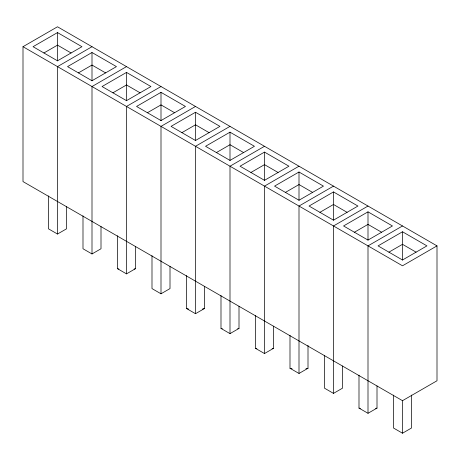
<?xml version="1.0" encoding="UTF-8"?>
<svg xmlns="http://www.w3.org/2000/svg" width="460" height="460" viewBox="0 0 460 460"><rect width="100%" height="100%" fill="white"/><g stroke="black" fill="none" stroke-linecap="round" stroke-linejoin="round"><path stroke-width="0.69" d="M23 46.701L57.5 26.783L437 245.881L437 380.765L402.5 400.683L23 181.585L23 46.701L402.5 265.799L437 245.881M57.5 32.585L33.051 46.701L57.5 60.818L81.949 46.701L57.5 32.585L57.5 60.927M43.918 52.975L57.5 45.132L71.081 52.975M92 46.701L57.5 66.619L57.5 234.036L48.495 228.838L48.495 195.902M92 52.503L67.551 66.619L92 80.736L116.449 66.619L92 52.503L92 80.845M78.418 72.893L92 65.05L105.581 72.893M126.5 66.619L92 86.537L92 253.954L82.995 248.756L82.995 215.82M126.5 72.421L102.051 86.537L126.5 100.654L150.949 86.537L126.5 72.421L126.5 100.763M112.918 92.811L126.5 84.968L140.082 92.811M161 86.537L126.5 106.455L126.5 273.873L117.495 268.674L117.495 235.738M161 92.339L136.551 106.455L161 120.572L185.449 106.455L161 92.339L161 120.687M147.418 112.729L161 104.886L174.581 112.729M195.5 106.455L161 126.373L161 293.79L151.995 288.592L151.995 255.656M195.5 112.257L171.051 126.373L195.5 140.49L219.949 126.373L195.5 112.257L195.5 140.605M181.918 132.647L195.5 124.804L209.081 132.647M230 126.373L195.5 146.291L195.5 313.709L186.495 308.51L186.495 275.575M230 132.175L205.551 146.291L230 160.408L254.449 146.291L230 132.175L230 160.523M57.5 234.036L66.504 228.838L66.504 206.643M216.418 152.565L230 144.722L243.581 152.565M264.5 146.291L230 166.209L230 333.626L220.995 328.428L220.995 295.492M264.5 152.093L240.051 166.209L264.5 180.326L288.949 166.209L264.5 152.093L264.5 180.441M92 253.954L101.004 248.756L101.004 226.561M250.918 172.483L264.5 164.64L278.082 172.483M299 166.209L264.5 186.127L264.5 353.544L255.495 348.346L255.495 315.41M299 172.011L274.551 186.127L299 200.244L323.449 186.127L299 172.011L299 200.359M126.5 273.873L135.504 268.674L135.504 246.48M285.418 192.401L299 184.558L312.582 192.401M333.5 186.127L299 206.045L299 373.462L289.995 368.264L289.995 335.328M333.5 191.929L309.051 206.045L333.5 220.162L357.949 206.045L333.5 191.929L333.5 220.277M161 293.79L170.005 288.592L170.005 266.397M319.918 212.319L333.5 204.481L347.081 212.319M368 206.045L333.5 225.963L333.5 393.38L324.495 388.183L324.495 355.247M368 211.847L343.551 225.963L368 240.08L392.449 225.963L368 211.847L368 240.195M195.5 313.709L204.505 308.51L204.505 286.315M354.418 232.237L368 224.399L381.581 232.237M402.5 225.963L368 245.881L368 413.298L358.995 408.1L358.995 375.164M402.5 231.771L378.051 245.881L402.5 259.998L426.949 245.881L402.5 231.771L402.5 260.113M230 333.626L239.005 328.428L239.005 306.233M388.918 252.155L402.5 244.317L416.081 252.155M264.5 353.544L273.505 348.346L273.505 326.151M299 373.462L308.004 368.264L308.004 345.356M333.5 393.38L342.504 388.183L342.504 365.987M368 413.298L377.004 408.1L377.004 385.905M393.495 395.088L393.495 428.018L402.5 433.216L411.504 428.018L411.504 395.088M134.113 269.025L135.504 268.674M202.417 309.039L204.505 308.51M237.613 328.779L239.005 328.428M272.113 348.697L273.505 348.346M305.917 368.793L308.004 368.264M375.613 408.451L377.004 408.1M117.495 268.674L118.876 269.025M186.495 308.51L188.565 309.039M220.995 328.428L222.375 328.779M255.495 348.346L256.875 348.697M289.995 368.264L292.065 368.793M358.995 408.1L360.375 408.451M402.5 400.286L402.5 433.216"/></g></svg>
